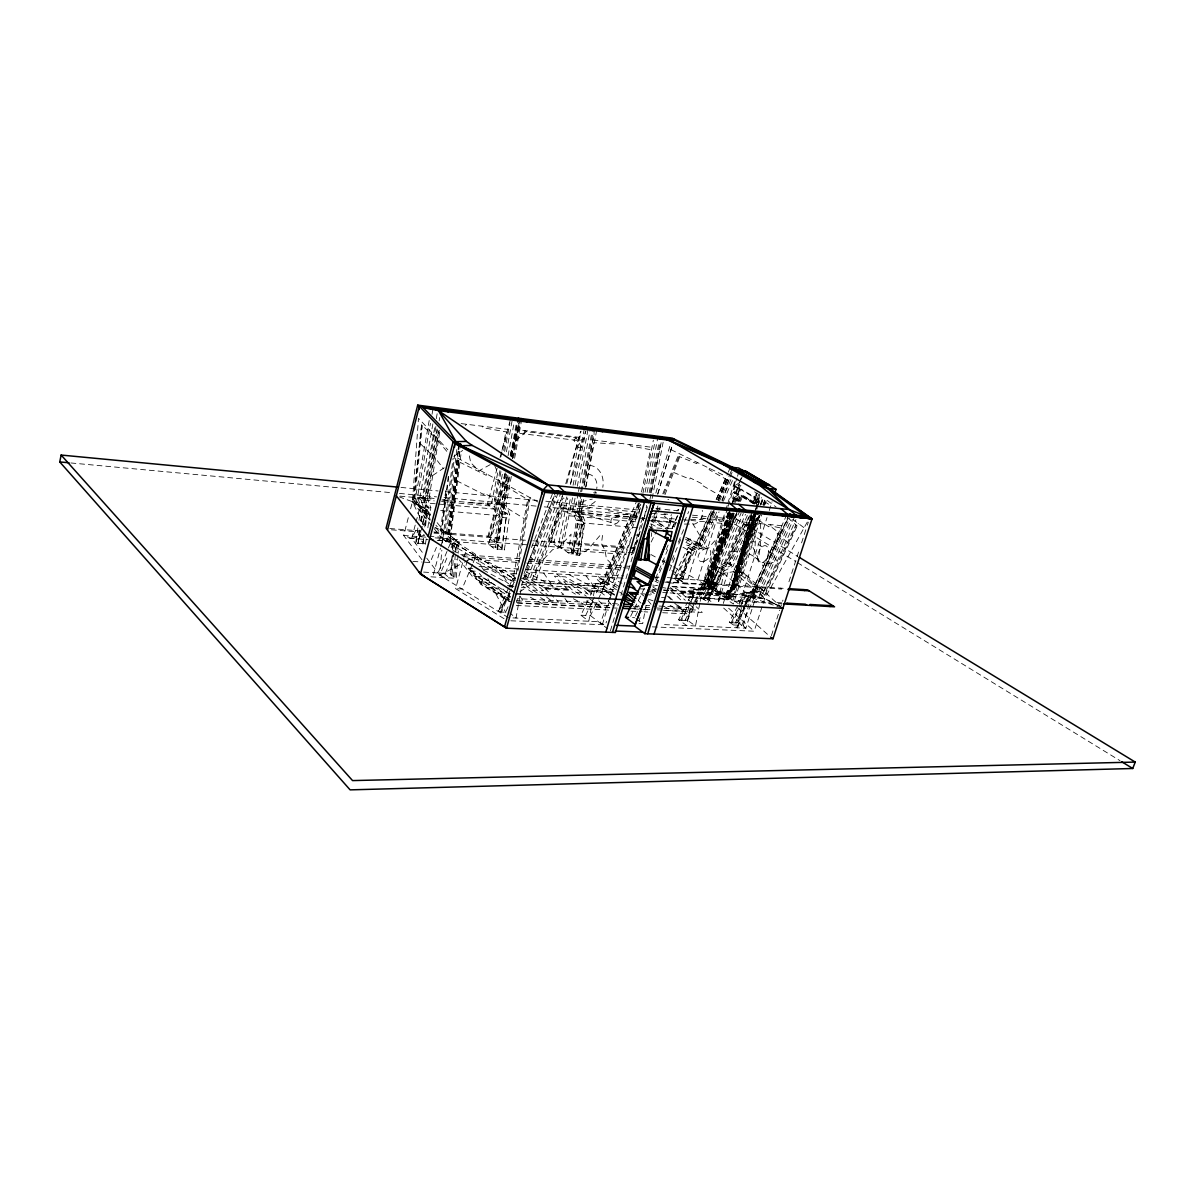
<?xml version="1.0" encoding="UTF-8"?>
<svg xmlns="http://www.w3.org/2000/svg" width="1195" height="1195" viewBox="0 0 1195 1195"><rect width="100%" height="100%" fill="white"/><g stroke="black" fill="none" stroke-linecap="round" stroke-linejoin="round"><path stroke-width="0.75" stroke-dasharray="5 3.75" d="M410.602 508.816L412.454 501.706L418.489 418.295L447.856 449.813M452.666 549.819L453.204 542.679L454.473 542.769L452.068 574.9L450.679 573.749L452.009 555.959M452.532 548.834L453.323 538.168L458.97 542.605L458.148 553.33M458.014 555.107L456.251 578.335L450.814 574.81L452.532 551.597M453.592 577.11L455.34 553.853M455.474 552.06L456.012 544.905L453.204 542.679M454.862 577.185L456.206 559.305M456.878 550.357L457.297 544.995L454.473 542.769M508.458 617.71L439.73 575.213L441.836 550.178M442.449 543.038L443.494 530.52L434.756 527.772M651.335 536.435L651.693 532.731M414.799 498.614L422.343 425.48M413.365 499.794L421.91 421.969M421.611 424.688L414.038 497.583L424.942 512.535L424.778 513.91M433.695 434.607L433.531 436.026L421.999 425.151M430.155 518.959L429.991 520.348L412.663 498.912M439.073 440.387L438.909 441.806L448.095 452.92M450.246 537.825L458.97 461.808M456.146 540.379L445.108 531.491L454.608 454.847M459.896 451.59L449.335 534.867L446.512 532.597L457.401 444.898M458.163 451.396L447.916 533.702L449.619 533.836L449.335 534.867M449.32 534.807L460.299 446.915M458.97 542.605L450.724 535.928L461.3 451.605M448.289 476.327L441.343 531.163L435.906 525.232M448.708 476.805L441.06 537.227L446.676 541.693L457.177 544.935L443.569 577.588L438.027 572.973L451.546 540.484L441.06 537.227L430.036 536.391M440.895 546.459L442.792 539.378L453.084 458.342M458.268 450.978L446.676 541.693L438.281 540.05M457.013 460.792L457.999 461.315L448.349 536.6L475.595 554.39L475.416 555.809M637.159 517.883L562.785 511.072L578.275 516.613L583.817 523.037L579.635 555.496L572.495 554.51L577.334 523.544L582.338 524.396L577.484 555.331M440.507 530.251L446.004 488.785M488.277 563.457L488.471 562.053L515.747 576.647L528.593 500.078M419.953 530.834L418.056 543.725L415.606 543.546L417.951 527.503M419.012 520.378L420.998 506.799L417.473 497.225L430.454 423.299M418.056 543.725L419.579 528.474M420.655 521.125L422.283 510.086L427.198 510.519L425.405 527.548M421.312 521.647L422.283 510.086M426.227 538.766L425.42 544.263L422.97 544.083L423.672 534.374M424.763 527.025L427.198 510.519M422.97 544.083L424.33 534.897M427.84 527.787L430.827 507.666L427.272 498.136L439.237 430.29M497.449 549.506L501.646 516.972L502.318 517.48L497.449 549.506L495.148 549.341L500.541 513.805L496.836 504.514L502.796 471.801M511.311 476.402L505.993 505.365L509.727 514.612L504.335 549.999L501.362 549.327L506.232 517.375L501.646 516.972M502.049 549.834L506.232 517.375M486.47 473.847L486.245 475.296L457.999 461.315M577.334 523.544L578.036 524.037L573.182 555.018L571.031 554.868L576.408 520.482L572.539 511.475L575.258 497.105M576.797 554.838L581.636 523.918M583.548 499.465L581.129 512.267L585.012 521.244L579.635 555.496L572.689 550.492L581.756 519.003L578.275 516.613L581.636 498.763M499.644 481.047L499.42 482.511L529.639 500.72M429.139 497.762L439.909 431.246M517.808 571.12L530.147 497.717M672.471 573.421L682.823 579.082L687.842 549.849L697.432 548.4L707.44 549.207L686.169 538.019M432.037 414.277L432.993 408.869M432.859 423.896L419.938 497.449L423.463 507.009L426.391 505.47L428.378 507.442L424.822 497.897L437.116 428.168M423.105 496.612L426.391 505.47L425.928 507.233L422.388 497.673L434.666 427.87M436.294 418.683L437.25 413.171M435.906 426.481L423.254 498.345L419.938 497.449L424.822 497.897L422.388 497.673M519.87 596.305L516.046 618.039L509.682 612.856M520.198 594.498L522.424 581.816L604.745 586.73M581.323 511.774L583.16 501.332L592.302 499.092M585.595 487.515L593.497 442.658L614.693 444.002L615.993 442.837M429.199 420.491L414.77 501.915L420.849 507.905L426.824 509.862L421.775 525.023M424.001 525.158L429.677 509.578L424.539 502.796L437.534 429.856M439.148 420.864L439.745 417.503M438.58 430.977L426.749 497.404L436.041 498.778M718.524 601.399L723.602 573.286L733.312 571.718L743.409 572.42L780.798 606.746L782.964 600.084M506.441 451.815L512.416 419.101M504.768 473.862L499.137 504.738L502.841 513.999L505.619 512.506L507.442 514.418L503.707 505.156L509.025 476.163M508.084 455.713L514.059 423.03M502.483 504.708L503.707 505.156L499.137 504.738L502.483 504.708L505.619 512.506L505.141 514.208L501.422 504.947L507.068 474.101M510.385 455.967L516.345 423.329M507.86 475.356L502.333 505.59L501.422 504.947M511.221 456.998L517.928 420.281M512.341 458.043L519.302 419.998M514.627 458.297L521.588 420.281M499.958 470.576L493.879 503.588L469.441 502.707L468.022 503.961M503.678 450.41L507.053 432.067L483.109 427.72L482.183 426.212M500.944 471.592L494.043 509.04L499.376 515.672L488.441 544.188L495.148 549.341M504.663 451.471L509.906 422.97M513.686 575.542L527.697 499.54M639.011 623.461L642.686 623.626L646.032 605.611M577.29 486.335L588.149 428.871M578.156 493.341L574.69 511.669L578.559 520.676L581.188 519.213L582.861 521.05L578.977 512.072L581.412 499.256M578.499 491.503L590.3 429.139M577.932 511.654L578.977 512.072L574.69 511.669L577.932 511.654L581.188 519.213L580.71 520.871L576.841 511.863L580.307 493.55M580.65 491.713L592.451 429.423M581.367 493.505L577.768 512.506L576.841 511.863M581.711 491.698L593.407 430.006M584.191 484.617L594.602 429.707M585.983 486.664L596.738 429.976M584.071 486.081L594.169 433.695M699.867 603.087L695.505 625.956L687.349 620.175L685.168 620.071L694.026 602.504M700.195 601.339L701.868 592.541L710.144 595.274L745.486 514.298M494.267 542.336L507.158 475.61M510.997 455.773L517.315 423.015M508.846 476.79L495.94 543.606L497.105 542.545L509.996 475.909M512.341 458.731L519.347 422.492M513.491 457.894L519.855 424.987M794.615 516.748L760.737 591.689L752.372 591.166L744.515 592.66L729.279 622.132L737.524 627.808L743.873 595.05L781.186 607.747M645.106 492.206L655.039 441.224M647.137 492.415L657.788 437.848M644.553 516.24L646.674 505.336M649.169 492.624L659.102 441.747M650.229 492.669L660.073 442.269M651.185 492.833L661.119 442.001M638.817 513.999L640.789 504.215M642.925 493.341L653.351 440.163M652.141 498.479L663.135 442.255M649.99 499.122L661.418 441.254M491.548 503.513L498.434 469.202M500.929 456.759L505.918 431.873M572.539 497.717L562.382 548.61L557.975 547.161L567.744 498.091M570.642 483.557L581.084 431.141M560.664 547.37L570.508 498.031M573.062 485.245L584.355 428.602M575.079 484.991L585.864 431.007M636.233 516.837L639.25 502.617M641.506 491.996L650.498 449.664L630.437 445.944L629.66 444.54M753.881 498.091L759.228 500.511L753.881 498.091L754.941 493.206M753.552 502.677L754.613 497.807L735.164 486.245L733.237 492.504L738.45 494.864L740.9 489.039L755.897 497.822L754.837 502.707M757.271 506.71L755.15 498.121L756.211 493.221M755.569 510.698L756.271 507.457M756.913 509.175L757.974 504.32L743.006 495.492L741.005 495.283L738.57 501.078L734.626 498.733M490.488 537.511L506.725 474.415M511.355 456.385L520.632 420.341M743.305 625.851L750.804 596.783L723.602 573.286M408.302 517.704L403.671 535.465L423.777 562.143L430.08 562.546L436.444 547.385M415.875 503.394L417.473 497.225L427.272 498.136M422.283 552.314L411.722 538.452L415.487 524.022M415.965 522.23L420.207 505.993L412.454 501.706L399.548 496.986M424.15 502.453L424.613 500.675M425.42 544.263L418.952 538.99L422.253 526.412M422.731 524.605L427.452 506.635M433.337 574.825L440.432 548.236M551.179 542.231L563.039 497.688M566.833 483.437L580.606 431.783M724.947 597.694L725.948 597.754L727.098 594.094L731.385 589.583L751.087 515.896L731.758 586.879L726.694 592.361L732.789 586.939L753.313 512.296M504.051 618.696L455.624 588.642L463.869 558.199M464.347 556.407L465.318 552.822M467.305 560.649L465.975 565.579L481.092 584.534L509.324 601.638M497.135 468.291L487.366 504.156L494.043 509.04L437.34 503.946M500.063 457.536L501.527 452.143M502.019 450.351L510.325 419.863M756.077 512.565L735.761 587.133L730.698 592.601L729.159 597.455L727.158 597.336L728.696 592.481L733.76 586.999L754.09 512.371M754.12 516.031L734.761 587.059L729.697 592.541L728.158 597.395M505.306 472.847L487.65 537.287L504.335 549.999M510.19 454.981L519.974 419.266M497.105 542.545L488.845 536.271L505.948 473.832M510.833 455.997L519.631 423.881M488.441 544.188L497.06 512.789M481.092 584.534L482.929 577.827L479.434 573.481M503.289 509.563L503.752 507.86M754.628 515.941L727.292 599.278L726.097 594.034L730.489 589.523L752.028 512.296M557.975 547.161L549.491 541.006L562.203 496.254M565.758 483.721L580.501 431.798M566.833 496.911L553.853 542.44L571.031 554.868M570.359 484.513L585.49 431.395M578.768 516.36L579.246 514.716M752.267 515.852L731.758 586.879L732.789 586.939M657.907 493.953L672.531 444.435M602.34 624.716L612.766 589.568M640.46 525.456L631.677 554.898L638.01 539.871M610.391 630.84L618.323 604.267M620.967 595.409L648.99 501.497M655.831 493.087L670.679 443.45M657.608 494.222L672.486 444.51M639.101 621.027L640.147 617.576M674.159 527.1L676.221 522.349L669.409 520.975L671.381 514.522M669.633 521.737L670.634 522.588L668.662 529.012L667.661 528.16L669.633 521.737L651.29 520.064M670.41 521.812L672.382 515.374M682.823 579.082L692.024 549.222M714.012 510.459L697.432 548.4L687.857 579.426L671.993 570.747M735.313 481.645L733.864 486.365L737.823 488.68L739.093 488.71L740.93 484.333M753.94 504.006L734.522 492.385L732.595 498.629L736.538 500.974L737.808 500.989L740.258 495.193L755.225 504.036M662.642 612.721L686.841 613.916L688.798 607.613L686.229 605.148M727.591 508.114L703.915 584.146L697.865 580.068L719.031 511.833M722.348 501.168L729.518 478.03M738.226 603.535L703.825 580.456L725.141 511.968M725.679 510.22L727.322 504.947M727.874 503.185L734.97 480.36M702.018 589.06L702.57 587.313M728.143 506.336L736.957 478.045M737.494 476.282L739.152 470.979M728.248 512.61L705.901 584.265L729.084 599.86L756.032 514.687M729.533 511.475L706.663 584.788L664.226 582.084M729.951 511.609L707.037 585.042L711.01 585.296M732.774 502.139L738.256 484.587M730.264 512.715L707.888 584.4L731.086 599.98L758.631 513.014M733.536 502.229L739.018 484.677M739.556 482.914L741.199 477.656M730.713 514.567L708.889 584.46L732.087 600.024L759.632 513.118M734.537 502.333L735.627 498.838L739.571 501.183L742.005 495.387L755.479 503.334M732.162 513.058L709.666 575.168L710.069 582.712L708.949 586.312L707.948 586.252L709.083 582.637L708.784 575.109L732.027 513.043M731.908 513.999L709.875 584.519L666.69 581.771M735.522 502.423L740.87 485.304M732.147 513.267L710.801 573.003L711.219 582.01L709.71 586.835L710.711 586.894L712.205 582.084L711.832 573.077L733.476 513.014M734.163 513.372L712.788 573.137L713.206 582.144L711.697 586.954L713.684 587.074L715.193 582.279L714.774 573.286L736.15 513.566M712.698 587.014L714.207 582.204L713.773 573.212L735.164 513.477M759.945 494.103L757.944 500.481L756.256 493.61M758.257 503.528L759.258 500.361L755.15 498.121M729.473 512.64L706.902 584.34L730.085 599.92L757.869 512.939M730.623 513.387L708.037 585.102L712.205 582.084L711.219 582.01M718.748 601.458L727.83 572.599M723.289 603.445L733.312 571.718L758.377 514.955M755.001 511.37L727.083 599.741L733.401 603.998L761.693 514.821M755.569 509.608L757.242 504.305M757.794 502.527L760.035 495.462M755.404 512.087L727.904 599.068L731.908 599.292M755.778 512.446L728.293 599.337L685.601 596.888M760.603 504.275L762.798 497.344M761.29 504.619L763.411 497.912M760.632 513.208L733.088 600.084L686.154 597.41M763.261 504.917L765.009 499.376M765.009 504.35L766.114 500.869M756.644 512.207L728.905 599.128L727.695 592.421L726.172 597.276L725.171 597.216M739.406 604.326L767.011 517.629M769.266 510.549L772.075 501.706M737.524 627.808L744.814 605.029M745.366 603.266L747.607 596.26M752.626 592.167L753.164 590.464M744.515 592.66L752.865 593.168L755.957 596.753L745.874 628.182L661.044 624.432M750.445 597.171L758.81 597.664L760.737 591.689L752.865 593.168L745.814 606.731M728.084 512.595L704.901 584.206L728.084 599.8L756.584 512.924M652.351 626.852L754.179 631.214L764.725 598.486L807.372 521.901M728.816 513.238L705.662 584.713L710.069 582.712M771.402 635.62L779.693 610.137M788.924 581.771L799.261 549.954M801.561 542.888L806.745 526.98M807.312 525.202L808.313 522.125M744.5 608.046L743.439 611.302L744.545 608.106M745.038 606.418L748.772 595.02M415.606 543.546L421.208 526.711M746.218 603.296L749.026 595.244L752.163 594.527L760.603 598.247L795.93 519.631M418.952 538.99L421.476 532.074M609.898 597.246L600.338 623.192L605.312 624.836L606.582 621.385M610.54 595.513L630.303 541.903M632.08 552.463L640.639 530.102M536.062 579.769L562.875 507.8L611.108 522.544M733.312 512.999L710.801 573.003L711.832 573.077M525.949 568.506L555.511 492.191M531.506 547.594L552.912 492.609M524.052 573.525L554.181 496.298M563.965 491.922L530.431 577.439L525.292 577.11L524.246 576.319L555.66 495.85M558.11 493.117L525.292 577.11L521.603 577.992M519.84 591.809L530.207 584.713L563.935 498.21M654.935 520.363L660.282 506.68M664.973 494.7L679.821 456.759M561.381 491.668L527.861 577.275L520.497 579.007M655.876 511.057L651.708 521.393L666.84 529.37L667.363 528.205L653.56 519.511L655.622 514.388M656.563 509.339L657.952 505.903M662.807 493.849L679.029 453.577M656.309 512.685L659.057 505.858M663.867 493.923L678.984 456.415L678.058 455.967M697.283 462.45L696.804 463.66L678.984 456.415M572.689 550.492L583.817 523.037L641.117 528.041M709.546 468.41L709.053 469.62L727.322 479.957M669.544 570.598L675.07 557.004M638.025 503.752L603.191 589.001L611.481 595.812M590.33 595.244L595.812 583.608L603.37 581.95L637.368 499.271M639.161 503.035L607.896 578.948L611.093 579.157L640.953 506.799M640.057 504.917L608.18 582.249L600.607 583.892L595.11 595.513M595.812 583.608L605.372 584.191L612.96 582.548L632.11 536.241M426.734 558.17L439.73 575.213L448.274 554.629M451.127 547.758L453.263 542.62L434.173 518.974M439.267 540.633L443.494 530.52L434.666 532.731M740.96 479.613L742.185 476.685M737.823 488.68L739.66 484.304M737.181 494.835L739.615 489.024L740.9 489.039M736.538 500.974L738.973 495.178L740.258 495.193M715.432 590.823L743.29 524.545M738.57 501.078L740.556 501.288L743.006 495.492M472.488 564.309L462.032 589.001L455.624 588.642M473.175 562.666L475.968 556.093L482.81 569.059M671.799 528.802L677.535 515.254M666.168 549.685L668.304 544.621M655.532 578.499L667.706 549.805M664.943 560.052L655.637 581.98L654.113 581.875M678.282 542.291L684.003 528.758M671.904 560.186L681.21 538.213M601.623 583.772L631.259 514.164L617.292 515.359M640.983 522.469L642.342 519.257M684.347 521.842L688.723 511.55M737.151 568.462L760.08 515.09M764.188 505.53L765.562 502.348M736.688 513.432L701.375 594.766L693.13 592.018L686.752 625.568L678.626 619.772L687.394 602.28M672.023 528.548L675.22 521.498L676.221 522.349M677.849 515.448L672.471 527.832L673.472 528.683L667.661 528.16M712.459 511.326L698.567 543.157L685.646 537.332M717.583 499.6L726.366 479.494M718.449 500.287L728.382 477.552M688.186 600.697L693.757 589.568L701.525 588.015L735.239 510.818M737.449 511.027L703.736 588.164L695.953 589.703L705.14 586.805L708.112 588.433L741.079 513.208M737.001 513.955L703.736 588.164L705.14 586.805M705.916 588.298L704.811 587.537L708.112 588.433L700.33 589.971L698.687 588.089L698.149 589.837L705.916 588.298L739.645 511.251M508.398 588.388L498.181 611.347L501.497 612.094L511.654 589.001M512.371 587.357L513.925 581.92L511.729 586.85M675.13 573.57L688.171 547.668L697.103 543.053L711.204 510.967M716.403 499.151L727.531 473.832M728.278 472.144L730.504 467.081M716.597 512.132L701.674 546.01L692.741 550.641L691.711 548.027L691.218 549.655L700.15 545.025L700.643 543.396L689.694 548.654L698.627 544.039L713.49 510.235M717.956 500.093L727.621 478.119M713.878 510.653L698.806 544.905L700.15 545.025L715.043 511.176M718.3 500.585L729.368 475.431M730.1 473.758L732.311 468.724M719.51 501.034L733.655 468.888M721.81 500.272L731.504 478.254M693.757 589.568L702.511 590.106L710.293 588.567L743.275 513.432M677.177 581.502L678.207 581.577L692.069 553.733L691.218 553.658L677.177 581.502L678.685 582.533L694.265 551.642L703.213 546.996L718.15 513.088M723.378 501.213L733.088 479.18M762.813 504.917L765.383 499.092L776.138 507.068M759.004 515.374L736.045 567.326L745.531 577.036L744.978 578.26M763.441 505.306L764.919 501.96M703.257 599.367L717.627 571.001L718.479 571.061L721.66 573.152L707.41 601.578L701.689 598.292L717.597 566.893L726.635 562.128L747.577 514.94M752.82 503.14L757.301 493.027M753.208 516.18L731.43 565.22L722.363 570.015L721.287 567.311L720.764 568.969L729.831 564.189L730.354 562.531L719.181 567.924L728.233 563.159L749.205 515.911M754.448 504.096L758.944 493.968M750.355 514.791L728.472 564.085L729.831 564.189L751.58 515.194M755.554 503.08L758.526 496.373M756.838 503.379L759.826 496.612M509.13 586.745L512.789 578.544L515.717 577.842M500.75 611.467L510.997 588.493M757.72 506.038L761.484 497.583M707.963 602.594L723.961 571.046L733.028 566.251L755.598 515.463M760.125 505.306L763.127 498.539M508.054 606.791L505.858 611.706L506.62 612.318L501.497 612.094M752.238 597.754L787.714 518.436M752.372 591.166L786.982 514.238M700.061 589.882L730.1 523.305L707.843 548.729L691.188 521.139M789.088 514.447L754.463 591.301L746.606 592.795L755.763 589.971L758.646 591.555L791.015 519.87M787.714 519.033L754.463 591.301L755.763 589.971M756.554 591.42L755.434 590.688L758.646 591.555L750.789 593.049L749.25 591.211L748.697 592.914L756.554 591.42L789.671 518.003M696.625 542.276L710.891 511.087M716.134 499.585L725.529 479.016M751.132 593.004L781.216 528.07M752.805 584.893L753.373 583.668L765.442 592.152L796.542 525.486M764.905 595.155L798.35 523.5M614.603 595.185L603.191 589.001L595.185 586.162L588.791 621.251L580.934 615.216L589.553 596.903M585.699 615.425L594.333 597.171M580.934 615.216L590.464 615.649L597.53 600.741M598.307 599.083L605.372 584.191M764.128 591.226L795.915 524.934M644.329 588.224L630.079 617.501L634.65 617.71M635.441 616.097L639.4 607.986M651.17 542.022L656.653 530.879M678.626 619.772L681.613 620.444L695.131 593.123L694.474 592.675L690.456 600.667M681.613 620.444L685.99 620.653L694.743 603.012M695.535 601.399L699.508 593.377L694.474 592.675M689.022 551.731L688.186 551.672L674.189 579.456L675.205 579.515L689.022 551.731L692.069 553.733M704.273 599.427L718.479 571.061M425.868 537.153L403.671 535.465L411.722 538.452L417.413 527.114M420.67 520.632L426.361 509.294L429.677 509.578M680.806 619.861L689.649 602.265M694.818 600.906L698.836 592.929M687.349 620.175L702.511 590.106M721.66 573.152L720.794 573.092L706.379 601.518L707.41 601.578M729.279 622.132L732.191 622.789L739.391 608.673M740.183 607.105L745.785 596.126L764.725 598.486L780.798 606.746M732.191 622.789L736.344 622.983L749.952 596.38L745.112 595.678L741.064 603.49M731.37 622.222L740.258 605.043M736.344 622.983L735.522 622.416L749.28 595.932M735.522 622.416L737.599 622.52L745.023 608.255M594.079 495.283L595.767 492.101M510.31 593.303L498.181 611.347L510.758 595.573M543.8 559.021L552.538 549.745L558.603 547.982L571.12 534.12L569.567 545.562L572.629 553.434L580.531 554.017L587.671 549.834L601.01 534.299L602.504 535.375L601.473 543.606L605.088 550.447L606.418 558.782L610.511 562.875M615.455 517.375L616.739 516.195L638.294 516.897M576.184 437.848L573.779 440.029L577.887 447.214L582.338 448.648L576.184 437.848L526.308 431.649L524.59 430.544L523.933 433.89L526.308 431.649L515.837 440.671L514.119 439.536L516.972 439.88L515.837 440.671M465.199 425.51L466.633 424.285M739.436 594.542L741.034 593.392L753.328 592.914L782.217 528.28L770.984 525.934L770.476 524.59M687.902 591.45L689.306 590.27L702.406 589.807L731.146 523.529L719.33 521.095L718.763 519.72M756.39 523.261L754.747 524.426L742.155 524.545L713.37 590.464L724.842 592.421L725.395 593.691M703.96 518.316L702.287 519.496L690.262 519.601M576.438 584.773L578.201 583.548L604.072 583.802L632.454 514.343L607.508 510.623L606.806 509.16M590.42 507.621L588.612 508.861L561.56 507.741L533.567 579.485L559.409 582.413L560.141 583.802M453.786 456.415L462.689 450.455M517.779 430.588L516.076 429.483L579.844 437.43L584.295 438.864L579.187 440.701L518.271 433.188L517.779 430.588L518.914 429.841M432.754 475.431L444.6 467.529M739.735 482.526L733.864 486.365L739.093 488.71L733.237 492.504L738.45 494.864L732.595 498.629L736.613 498.942L740.556 501.288M490.204 464.646L479.016 470.785L470.725 462.689L468.873 453.562M439.73 575.213L462.794 563.039M464.437 562.173L475.968 556.093M677.729 509.772L678.865 509.458L676.878 511.027M411.722 538.452L424.076 535.375M527.085 574.914L524.56 575.512L527.861 577.275L524.246 576.319M523.066 579.172L530.431 577.439M652.769 586.252L657.369 585.296L652.784 585.012M754.523 597.007L750.804 596.783L754.941 596.081L741.736 625.343L733.386 624.97M750.804 596.783L755.957 596.753M667.885 499.435L668.767 499.405M684.391 524.052L694.788 524.067C699.822 521.961 704.004 515.852 702.257 510.37M735.044 499.346L733.775 499.331L734.776 499.435M754.613 497.807L755.897 497.822M510.833 620.788L605.312 624.836M512.999 617.905L598.351 621.669M517.525 603.072L617.292 608.121M633.918 608.957L650.543 609.808M663.479 610.451L702.272 612.423L696.162 606.731M608.658 610.047L515.598 605.432L517.51 598.62L610.6 603.505M631.005 611.153L642.178 611.706M644.03 611.795L647.75 611.989M509.249 599.561L505.545 599.352L509.906 599.606M635.635 606.134L639.295 606.328L636.741 604.476M516.598 600.801L614.469 605.835M632.932 606.791L638.459 607.075M645.853 607.448L649.542 607.643M656.936 608.031L662.463 608.315M664.315 608.404L695.714 610.018L690.516 605.163M517.211 602.743L613.483 607.628M630.646 608.494L639.579 608.942M644.927 609.211L650.229 609.48M657.369 609.853L684.033 611.198M501.885 596.454L503.185 596.514M612.467 603.609L618.054 603.893M645.987 605.357L649.707 605.551M659.013 606.044L688.798 607.613M562.068 594.378L563.801 594.468L557.423 589.613M648.392 599.143L653.157 600.861M694.146 601.832L697.596 602.026M496.956 593.467L503.244 593.81L495.342 585.356L481.958 576.737L475.729 576.363M509.249 586.85L512.76 587.044M521.453 587.552L524.934 587.746M545.592 588.926L569.119 590.285M589.015 591.42L611.676 592.72M645.434 594.647L652.679 595.065L650.692 593.661M781.844 602.878L762.604 601.772L764.202 602.818M734.656 601.145L781.679 603.804M487.172 587.537L497.957 588.149M532.611 590.106L543.322 590.718M576.662 592.601L586.984 593.183M661.552 597.395L664.749 597.575M480.106 581.831L490.861 582.473M521.617 584.206L614.932 589.747M648.004 591.63L657.16 592.227M662.732 592.496L668.244 592.825M670.081 592.929L764.725 598.486L782.889 608.345M507.367 585.356L514.358 585.759M543.68 587.462L567.192 588.821M587.059 589.971L609.719 591.286M508.995 586.147L514.522 586.461M523.888 575.124L544.875 588.209L567.924 589.538L575.407 594.154M567.924 589.538L554.39 576.199L565.608 576.901L588.269 590.703L610.466 591.988L614.842 594.617M640.759 593.736L647.899 594.139M688.544 596.559L696.237 597.007M703.885 597.44L711.488 597.873M719.031 598.307L726.515 598.74M728.696 592.481L730.698 592.601M531.237 582.07L604.237 586.431M663.419 589.986L668.588 590.285M672.023 590.494L753.313 595.364M639.878 588.836L645.39 589.165M652.724 589.598L656.399 589.822M663.748 590.255L669.26 590.584M671.097 590.703L743.873 595.05M430.917 576.827L456.251 578.335M680.553 592.182L720.271 594.542M681.12 592.705L721.048 595.065M473.564 573.66L474.863 573.734M730.489 589.523L731.385 589.583M603.37 581.95L612.96 582.548M701.525 588.015L710.293 588.567M711.772 588.821L671.948 586.372L677.789 589.598L690.695 601.638M672.919 586.909L712.549 589.344M423.613 572.091L450.679 573.749M450.814 574.81L452.068 574.9M512.789 578.544L515.359 578.694M668.602 582.831L676.28 583.324M683.898 583.802L691.457 584.28M698.97 584.758L706.424 585.236M733.76 586.999L735.761 587.133M470.203 570.896L475.954 571.255M516.554 573.809L510.713 573.451L515.642 578.574M667.363 577.618L681.882 578.559M412.887 561.426L421.969 562.023M659.028 577.529L655.607 577.304L658.669 579.007M672.695 578.425L703.825 580.456M479.001 566.415L518.122 568.969M525.576 569.447L623.715 575.856M713.206 582.144L715.193 582.279M468.082 568.222L472.817 568.521M483.437 569.208L517.39 571.374M623.103 578.156L526.173 571.942L547.474 583.25M708.351 583.504L784.831 588.418L786.385 589.404M463.107 556.721L518.988 560.56M528.295 561.202L621.43 567.61M623.297 567.73L628.884 568.118M708.784 575.109L709.666 575.168M467.753 559.006L519.392 562.516M526.771 563.024L620.832 569.417M462.181 554.689L521.603 558.827M529.027 559.335L629.302 566.325M712.788 573.137L714.774 573.286M491.787 546.757L500.959 547.429M567.55 552.344L576.154 552.986M456.012 544.905L457.297 544.995M417.413 543.187L422.313 543.546M496.776 548.983L501.362 549.327M409.168 538.258L428.094 539.677M437.236 540.364L497.598 544.875M564.1 549.849L626.15 554.495M435.099 537.855L530.311 545.069M532.148 545.204L632.827 552.837M389.764 528.519L420.954 530.953M433.8 531.954L488.845 536.271M549.491 541.006L628.391 547.176M630.213 547.31L635.725 547.743M391.348 529.818L420.984 532.119M433.949 533.119L525.427 540.23M532.791 540.797L628.256 548.221M630.094 548.356L635.62 548.789M635.456 534.987L638.444 535.24M440.686 510.549L499.376 515.672M422.94 510.594L427.84 511.027M502.318 517.48L506.919 517.868M578.036 524.037L582.338 524.396M420.998 506.799L430.827 507.666M500.541 513.805L509.727 514.612M576.408 520.482L585.012 521.244M650.214 526.98L652.246 527.159L650.902 524.246M656.877 527.981L666.048 528.788M423.553 525.053L412.454 501.706L435.518 503.782M569.686 515.837L637.249 521.916M495.268 503.379L504.424 504.23M496.836 504.514L505.993 505.365M572.539 511.475L581.129 512.267M643.507 520.796L642.178 517.868L643.896 518.033M399.952 496.134L434.517 499.316M441.806 499.973L496.508 504.992M639.011 518.047L644.583 518.57M669.409 520.975L675.22 521.498M425.032 500.048L434.188 500.884M441.508 501.541L494.536 506.366M578.768 514.029L635.889 519.227M648.616 520.587L670.634 522.588M70.893 462.958L392.035 492.743M399.459 493.43L436.578 496.881M444.002 497.568L536.824 506.172M544.248 506.859L640.774 515.822M651.917 516.852L676.041 519.093M683.465 519.78L689.037 520.288M690.889 520.467L735.448 524.59L795.84 561.665M400.952 487.426L438.102 490.951M445.526 491.668L538.377 500.511M545.801 501.213L638.653 510.056M692.502 515.194L737.061 519.437L797.588 556.317M664.047 513.835L667.706 514.179M561.351 504.873L634.739 511.789M652.201 513.462L666.885 514.851M692.338 517.226L733.357 521.095M742.155 521.931L784.368 525.905M655.861 508.592L663.12 509.294M664.928 509.473L679.821 510.907M461.136 423.598L508.712 429.513M592.959 439.984L651.947 447.303M442.942 499.794L451.561 501.078L452.502 502.542M579.202 511.46L600.995 514.761L601.787 516.135M662.642 587.596L665.944 588.149M667.602 588.433L672.546 589.255L673.158 590.569M642.178 517.868L645.151 518.69M515.404 580.426L512.416 579.575L515.15 581.442M675.758 523.052L670.619 521.558L661.955 514.119M698.627 544.039L701.674 546.01M434.158 528.653L442.792 539.378L453.263 542.62L515.254 579.411M728.233 563.159L731.43 565.22M650.692 589.942L655.577 591.615M522.424 581.816L530.207 584.713M446.512 532.597L449.619 533.836M673.681 472.458L689.739 479.15L690.277 477.97L702.466 484.005L701.928 485.185L718.389 494.655M670.992 449.678L725.245 476.028M456.789 480.823L483.915 494.551L484.094 493.102L497.21 500.406L497.015 501.87L524.187 518.615M610.451 577.349L621.908 583.235M664.181 606.537L672.053 610.585M453.024 550.432L514.164 582.249M569.089 574.69L590.39 585.819M651.798 519.944L668.169 528.548M685.377 539.124L698.477 546.025M650.812 523.783L658.221 527.697M685.99 542.366L697.432 548.4M649.154 526.502L653.172 528.623M682.987 547.265L687.842 549.849M573.421 598.755L587.641 606.313M420.207 505.993L426.361 509.294L430.947 514.985M483.258 569.97L502.916 580.591L506.501 580.8L499.809 570.254M530.296 597.216L542.933 604.043M650.872 554.51L655.726 557.154M662.209 560.679L665.451 562.442M667.079 563.323L671.934 565.967M673.562 566.848L697.865 580.068M457.386 457.954L537.899 501.96M431.873 525.815L412.454 501.706L426.361 509.294M654.95 581.084L658.176 582.876M655.801 579.441L659.042 581.248M670.395 587.552L685.318 600.293M653.053 587.208L656.279 589.001M754.553 491.862L757.271 493.445M741.005 495.283L754.478 503.229M670.126 605.357L674.891 608.165L680.194 608.449L675.011 604.804M733.864 498.644L737.808 500.989M447.02 538.9L514.731 579.216M619.607 586.879L607.284 579.53L596.469 578.843L610.466 591.988M442.792 539.378L515.896 583.026M616.978 587.417L612.438 584.684L605.94 584.295L614.484 592.212M482.929 577.827L511.221 594.841M509.369 599.173L473.056 577.23L459.328 559.932M511.818 602.474L482.317 584.609L469.291 568.297M764.292 501.571L769.819 504.947M797.423 562.651L1120.014 760.677M586.401 600.921L591.122 603.819L602.504 604.416L598.829 600.876M579.739 594.498L572.091 589.777L563.816 581.726L570.568 582.144L584.161 590.464L590.405 596.469M735.164 486.245L739.093 488.71M734.522 492.385L738.45 494.864M537.182 593.004L528.07 587.238L521.154 580.143M532.731 592.66L523.037 586.267M540.528 597.59L546.772 601.518L558.618 602.131L550.79 594.214M780.216 588.119L781.754 589.105L763.067 587.91L761.529 586.909M758.033 519.855L768.803 526.786L769.431 525.471L777.527 531.67L776.899 533.015L787.475 542.53M697.103 543.053L703.213 546.996M726.635 562.128L733.028 566.251M756.793 586.611L758.332 587.611L739.212 586.386L737.688 585.386M688.171 547.668L694.265 551.642M717.597 566.893L723.961 571.046M688.186 551.672L691.218 553.658M717.627 571.001L720.794 573.092M732.849 585.072L734.387 586.088L714.819 584.833L713.295 583.817M759.333 602.549L757.749 601.488L738.062 600.368L739.645 601.429M762.141 546.832L754.852 542.007L752.252 541.514L752.297 546.1L757.51 556.78M678.611 578.813L684.63 582.921M677.774 578.753L683.779 582.861M706.813 598.59L713.101 602.878M675.205 579.515L678.207 581.577M737.599 622.52L745.874 628.182L722.87 607.374M583.817 523.037L584.639 523.604M652.664 589.06L655.667 591.181M685.168 620.071L685.99 620.653M641.805 594.438L644.449 596.32M598.277 576.573L616.575 589.852M619.578 592.018L624.059 595.274M592.048 585.909L598.441 590.629M600.398 592.078L605.596 595.902M635.994 618.696L642.686 623.626M792.718 519.332L804.115 527.772M556.452 573.884L586.312 596.23M589.284 598.471L600.637 606.97M752.865 593.168L758.81 597.664M549.207 583.354L555.496 588.149M590.464 615.649L607.702 628.809M412.454 501.706L433.008 517.54M543.83 594.946L523.604 579.276L527.114 579.485L540.603 587.955L547.728 595.17M546.533 597.037L552.717 601.832M418.101 497.807L424.539 502.796M445.108 531.491L450.724 535.928M504.708 580.695L510.877 585.565M471.428 570.971L506.829 599.457M443.898 573.331L449.454 577.932M734.387 569.268L766.04 596.126M733.312 571.718L764.725 598.486L743.409 572.42M768.49 551.403A9.052 4.959 -71.4 0 1 764.232 561.545L762.798 562.576A9.052 4.959 -71.4 0 1 757.466 557.243L757.69 555.033A9.052 4.959 -71.4 0 1 761.663 547.176L763.097 546.13A9.052 4.959 -71.4 0 1 768.325 549.371L768.49 551.403L772.358 553.524L776.451 560.35L775.316 561.829L769.326 563.487L764.875 563.682L763.291 562.218M787.804 517.764L797.17 526.024M652.38 591.943L654.352 593.691M737.554 607.702L770.85 637.308M728.666 608.27L754.179 631.214M638.429 600.786L640.968 603.116M670.754 590.33L681.075 600.204M588.269 590.703L593.915 596.141M668.841 596.499L672.636 600.174M677.699 605.073L686.841 613.916M667.437 596.081L682.972 611.138M420.461 443.808L431.455 454.488L431.619 453.099L443.464 468.784M544.875 588.209L549.491 592.899M502.976 589.03L510.474 597.082L478 577.529L470.188 567.759M647.884 600.398L651.155 604.401M435.712 527.398L441.418 534.464M608.315 600.831L611.422 604.909M585.968 575.781L593.706 586.013M564.966 598.516L569.806 605.402M543.68 573.062L550.925 583.459M519.915 596.096L524.396 603.102M487.933 578.783L505.888 612.841M494.67 465.572L497.717 472.757M760.319 523.634A108.177 51.34 -64 0 1 758.123 559.738L753.522 556.198A63.066 32.549 -63.3 0 0 752.835 524.441M731.923 551.597A62.2 40.959 -45.2 0 1 763.336 566.669M587.955 474.101A13.952 11.158 -69.9 0 1 596.768 488.635M589.493 465.333A21.107 16.894 -70 0 1 602.788 487.351M595.289 501.437A21.107 16.894 -70 0 1 582.234 506.56M593.691 492.908A1.807 1.449 -69.8 0 1 596.38 493.132M733.386 499.092L732.281 502.632L733.386 499.092M704.184 561.247A7.558 5.109 -46.1 0 0 710.099 550.163A7.558 5.109 -46.1 0 0 699 553.972A7.558 5.109 -46.1 0 0 704.184 561.247M615.634 523.903A5.138 3.66 -45 0 0 619.04 516.225A5.138 3.66 -45 0 0 611.317 519.242A5.138 3.66 -45 0 0 615.634 523.903M688.768 545.443A3.704 2.539 -46.1 0 0 692.144 540.14A3.704 2.539 -46.1 0 0 686.752 541.38A3.704 2.539 -46.1 0 0 688.768 545.443"/><path stroke-width="1.5" d="M649.019 531.058L648.96 560.545L649.497 554.973M419.101 409.691L419.355 406.255L417.712 405.135L386.09 528.235L420.461 574.048L506.531 628.197L615.41 632.513L654.113 503.155L648.99 501.497L542.664 490.906L454.951 443.599L419.355 406.255L387.643 529.519M454.488 447.288L454.951 443.599L420.461 574.048L506.531 628.197L544.726 492.325L542.664 490.906L504.589 626.583M458.492 449.245L458.94 445.75L453.159 441.717L428.198 536.241M616.306 625.314L634.635 626.09L644.837 633.679L772.986 638.757L812.047 518.809L742.424 510.803L742.573 509.802L738.181 509.354M644.224 538.721L640.819 559.947L638.787 559.798L641.61 542.246M649.423 544.651L646.898 560.395L644.867 560.246L644.15 559.753L648.691 531.521M644.867 560.246L649.408 531.999M647.556 538.213L648.736 531.013M799.186 557.288L1135.25 762.081L1132.726 768.49L350.12 789.865L59.75 461.927L61.139 455.056L397.248 487.067M541.753 494.312L542.664 490.906M605.82 632.14L644.493 502.199M651.126 502.856L612.423 632.394L654.113 503.155L648.123 520.647M651.723 579.306L635.591 570.418L633.768 576.498L648.213 584.519M678.297 523.858L684.406 505.022L809.822 517.51L812.047 518.809L544.726 492.325M644.329 603.744L650.857 584.833M644.837 633.679L683.645 506.082L647.735 633.798L686.557 506.366M654.098 634.052L692.936 507.009M729.712 468.246L736.822 470.696L737.076 469.874L745.381 470.86L776.018 489.323L774.898 492.863M737.688 469.949L737.434 470.77L748.862 476.865M745.127 471.681L745.381 470.86M753.896 482.153L761.036 484.587L761.305 483.751L737.076 469.874M761.648 484.662L761.917 483.826L732.834 467.35L672.262 438.132L417.712 405.135M764.143 484.946L764.412 484.109M765.397 485.08L766.906 484.393L742.648 470.531M673.009 541.066L670.096 540.827L665.003 537.451L667.408 530.356M460.523 445.093L460.807 444.286L457.625 443.076M655.144 606.612L657.041 601.488L782.889 608.345M665.003 537.451L667.9 537.705L634.635 626.09L667.497 539.722M620.713 604.819L622.774 599.621L516.195 593.81M652.276 581.442L654.427 576.348M667.512 538.975L648.168 584.713L640.505 586.327L625.493 617.292L635.501 624.716M543.187 489.845L547.922 484.841L789.223 509.563L805.833 516.12L543.187 489.845L461.987 446.108L456.191 442.075L423.179 407.6L674.398 439.984L730.504 467.081L767.638 488.382L805.833 516.12M519.974 419.266L521.11 418.534M789.088 514.447L793.271 514.866M556.183 491.145L561.381 491.668M657.788 437.848L661.821 438.371M590.3 429.139L594.602 429.707M519.302 419.998L517.017 419.699M435.458 409.183L440.358 409.81M651.798 528.817L649.019 529.206L666.81 538.676M674.398 439.984L669.827 440.328L438.46 410.602L423.179 407.6M458.94 445.75L472.249 445.451L547.922 484.841L555.511 492.191M453.159 441.717L466.423 441.433L472.249 445.451M1135.25 762.081L352.555 780.589L61.139 455.056M615.216 631.05L642.79 632.155M625.493 617.292L628.555 617.427M622.834 608.404L630.213 608.778M623.7 606.313L631.079 606.687M623.641 604.192L632.947 604.685M631.632 600.771L628.346 600.592L623.715 597.784M630.826 593.81L638.145 594.229M832.945 605.79L810.031 604.476L811.644 605.506M783.427 603.908L834.558 606.806L807.626 589.867L788.491 588.642M625.717 595.364L629.018 595.558M637.996 592.914L628.854 592.391L635.904 598.471M630.064 593.108L637.204 593.527M787.908 589.493L809.179 590.853M630.303 578.619L638.533 579.142M631.901 570.164L635.591 570.418M644.15 559.753L640.102 559.454L640.819 559.947M667.9 537.705L664.988 537.466L670.096 540.827L672.083 531.67L650.035 529.758L646.495 538.87L643.507 538.631M59.75 461.927L69.026 462.794M651.858 510.728L681.389 513.536M729.936 503.483L738.017 510.37L812.047 518.809L763.381 484.856M742.424 510.803L812.047 518.809M762.679 485.543L764.337 486.484M662.135 437.639L723.393 464.616L760.498 485.947L767.638 488.382L776.018 489.323M761.305 483.751L769.67 484.707M761.036 484.587L769.401 485.543M459.074 444.077L460.807 444.286M732.072 467.977L733.655 468.888M736.822 470.696L743.634 471.502M723.393 464.616L730.504 467.081L738.794 468.067L768.4 485.424L768.669 484.587L744.395 470.74M419.355 406.255L674.085 439.177M661.731 439.282L654.053 436.593M602.594 431.694L595.08 428.975M593.99 430.573L584.728 426.779M527.279 422.014L518.257 418.16M518.092 420.834L510.818 418.071M448.289 411.857L441.239 409.078M582.025 426.436L586.491 427.855M742.573 509.802L746.815 511.251L738.719 504.38M732.311 468.724L735.239 469.784M762.993 486.335L765.98 487.426M730.504 467.081L669.827 440.328L789.223 509.563L797.438 516.285M461.987 446.108L547.922 484.841L438.46 410.602L431.455 407.824M628.451 586.611L634.933 588.478L629.063 581.278M396.322 495.805L429.886 538.392L433.188 540.125M663.12 530.281L668.02 532.865M752.118 478.597L761.917 483.826M645.883 558.857L658.355 565.683M636.726 566.833L653.038 575.87M636.337 568.626L652.56 577.633M637.488 579.082L648.691 585.311M659.804 438.102L660.775 438.67M790 513.969L791.18 514.657M789.058 515.448L780.858 508.697M739.212 508.876L740.377 509.578M624.313 600.323L632.215 605.088M744.769 510.011L746.815 511.251M592.451 429.423L593.407 430.006M1121.597 761.663L1132.726 768.49M693.653 505.948L685.676 498.957M684.406 505.022L676.445 498.001M803.115 589.583L804.668 590.569M828.404 605.536L830.017 606.552M648.99 501.497L641.117 494.386M429.886 538.392L514.253 592.167M806.983 605.238L805.385 604.222L786.594 603.146L788.192 604.177M639.34 500.541L631.513 493.401M666.437 533.209L671.082 536.241M565.892 493.221L558.274 485.902M437.908 409.497L438.789 410.094M557.692 490.667L558.782 491.399M770.85 637.308L772.986 638.757M636.412 558.17L638.787 559.798M646.704 584.863L642.268 581.741L637.04 581.412L642.492 586.312M633.335 588.388L638.518 592.093M769.998 488.65L809.822 517.51M625.329 596.185L634.186 602.624M760.498 485.947L789.223 509.563L767.638 488.382M418.803 571.793L424.285 576.438M627.076 593.781L634.904 600.936M466.423 441.433L438.46 410.602L456.191 442.075"/></g></svg>
